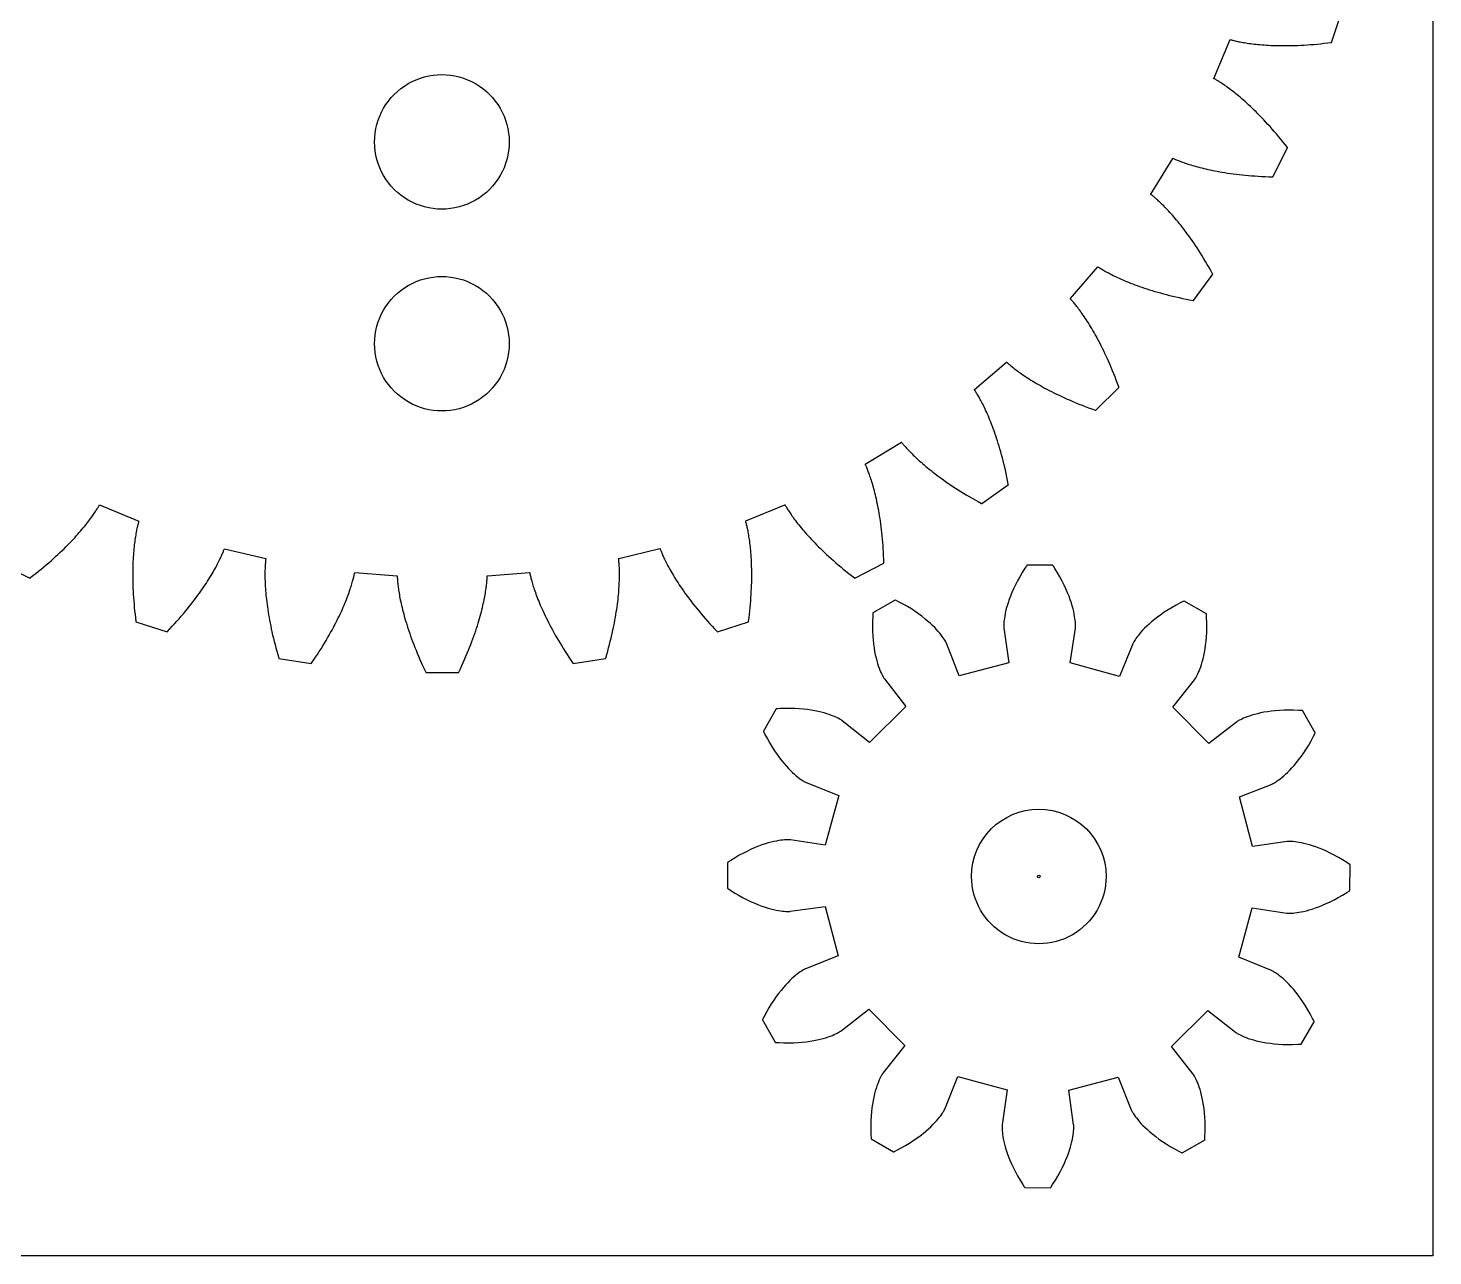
# Model space of a CAD drawing. Extents: x 0 to 209, y 27 to 297.
# Drawn here: x 104.8 to 209.2, y 26.8 to 118.1 of the extents above; entities that cross this region are included whole.
import ezdxf

# ---------------------------------------------------------------- set-up
doc = ezdxf.new("R2010")
doc.units = 0
for name, color, linetype in [('BoundingBox', 7, 'CONTINUOUS'), ('Centres', 7, 'CONTINUOUS'), ('Circles', 7, 'CONTINUOUS'), ('Gears', 7, 'CONTINUOUS')]:
    doc.layers.add(name, color=color, linetype=linetype)

msp = doc.modelspace()

# ---------------------------------------------------------------- linework, layer by layer
at = {"layer": 'BoundingBox', "color": 7}
msp.add_lwpolyline([(0.350749, 296.646874), (209.200745, 296.646874), (209.200745, 26.79689), (0.350749, 26.79689)], close=True, dxfattribs=at)
at = {"layer": 'Centres', "color": 7}
for points in [[(174.904273, 54.999902), (174.904273, 57.761326), (177.142849, 59.999903), (179.904274, 59.999903)], [(179.904274, 59.999903), (182.665698, 59.999903), (184.904274, 57.761326), (184.904274, 54.999902)], [(177.404273, 50.669789), (175.857268, 51.562943), (174.904273, 53.213573), (174.904273, 54.999902)], [(179.80769, 55.000008), (179.80769, 55.053115), (179.850738, 55.096165), (179.903845, 55.096165)], [(179.855765, 54.916735), (179.826015, 54.933907), (179.80769, 54.965657), (179.80769, 55.00001)], [(179.951922, 54.916735), (179.92217, 54.899564), (179.885517, 54.899564), (179.855765, 54.916735)], [(179.903845, 55.096165), (179.956949, 55.096165), (180, 55.053115), (180, 55.000008)], [(180, 55.000008), (180, 54.965657), (179.981664, 54.933912), (179.951922, 54.916735)], [(184.904274, 54.999902), (184.904274, 53.213573), (183.951279, 51.562943), (182.404274, 50.669789)], [(182.404274, 50.669789), (180.857268, 49.776609), (178.951279, 49.776609), (177.404273, 50.669789)]]:
    msp.add_open_spline(points, degree=3, dxfattribs=at)
at = {"layer": 'Circles', "color": 7}
for points in [[(130.536484, 109.602457), (130.536484, 111.388786), (131.489479, 113.039421), (133.036485, 113.932585)], [(133.036485, 113.932585), (134.58349, 114.825747), (136.48948, 114.825747), (138.036485, 113.932585)], [(138.036485, 113.932585), (139.583491, 113.039421), (140.536485, 111.388786), (140.536485, 109.602457)], [(133.036485, 105.272331), (131.489479, 106.165493), (130.536484, 107.81613), (130.536484, 109.602457)], [(140.536485, 109.602457), (140.536485, 107.81613), (139.583491, 106.165493), (138.036485, 105.272331)], [(138.036485, 105.272331), (136.48948, 104.379166), (134.58349, 104.379166), (133.036485, 105.272331)], [(133.036485, 98.932573), (134.58349, 99.825737), (136.48948, 99.825737), (138.036485, 98.932573)], [(130.536484, 94.602447), (130.536484, 96.388776), (131.489479, 98.039411), (133.036485, 98.932573)], [(138.036485, 98.932573), (139.583491, 98.039411), (140.536485, 96.388776), (140.536485, 94.602447)], [(133.036485, 90.272321), (131.489479, 91.165483), (130.536484, 92.816118), (130.536484, 94.602447)], [(140.536485, 94.602447), (140.536485, 92.816118), (139.583491, 91.165483), (138.036485, 90.272321)], [(138.036485, 90.272321), (136.48948, 89.379156), (134.58349, 89.379156), (133.036485, 90.272321)]]:
    msp.add_open_spline(points, degree=3, dxfattribs=at)
at = {"layer": 'Gears', "color": 7}
msp.add_lwpolyline([(102.729842, 78.272485), (104.898293, 77.175655), (104.898558, 77.175644), (104.899352, 77.176438), (104.926252, 77.196943), (105.138961, 77.360972), (105.346381, 77.523823), (105.548732, 77.685602), (105.746021, 77.846011), (105.938172, 78.005171), (106.125251, 78.162964), (106.307382, 78.319142), (106.484481, 78.473844), (106.65674, 78.626971), (106.824092, 78.778382), (106.986591, 78.927932), (107.144352, 79.075691), (107.297313, 79.221472), (107.44559, 79.365333), (107.589251, 79.507163), (107.728322, 79.646824), (107.86283, 79.784322), (107.992831, 79.919532), (108.118312, 80.052472), (108.239372, 80.182893), (108.356223, 80.311002), (108.468721, 80.436473), (108.576973, 80.559364), (108.681001, 80.679654), (108.780903, 80.797113), (108.8767, 80.911913), (108.968402, 81.023752), (109.056202, 81.132822), (109.140202, 81.238803), (109.220302, 81.341882), (109.296602, 81.441783), (109.369101, 81.538682), (109.438101, 81.632183), (109.503501, 81.722583), (109.565302, 81.809681), (109.623402, 81.893382), (109.678301, 81.973583), (109.729902, 82.050481), (109.778202, 82.123781), (109.823102, 82.193483), (109.865001, 82.259581), (109.903702, 82.321983), (109.939601, 82.380583), (109.972401, 82.435582), (110.002301, 82.486681), (110.029501, 82.533983), (110.053789, 82.577383), (110.075591, 82.616782), (110.0871, 82.617576), (112.99608, 81.421456), (113.004071, 81.41246), (112.991371, 81.369261), (112.977877, 81.321459), (112.963484, 81.269061), (112.948297, 81.211861), (112.932395, 81.149961), (112.915991, 81.083159), (112.899005, 81.011859), (112.88141, 80.935659), (112.863604, 80.85476), (112.845506, 80.769059), (112.827409, 80.678561), (112.809099, 80.583261), (112.79079, 80.483111), (112.772587, 80.378219), (112.754489, 80.268481), (112.736577, 80.153739), (112.718982, 80.034369), (112.70197, 79.910071), (112.685274, 79.780949), (112.669267, 79.647059), (112.653868, 79.50824), (112.639157, 79.364511), (112.625452, 79.21614), (112.612144, 79.062751), (112.599735, 78.90476), (112.589231, 78.741729), (112.579229, 78.574031), (112.570234, 78.401491), (112.563222, 78.22408), (112.557216, 78.04188), (112.553221, 77.854981), (112.551104, 77.66333), (112.550046, 77.466879), (112.550575, 77.265661), (112.553565, 77.059799), (112.55756, 76.849241), (112.564571, 76.63395), (112.572562, 76.414031), (112.583251, 76.189431), (112.596242, 75.960241), (112.611535, 75.726381), (112.62913, 75.48792), (112.649132, 75.24502), (112.671939, 74.997539), (112.697234, 74.745521), (112.725335, 74.48911), (112.756233, 74.228131), (112.789933, 73.96274), (112.793928, 73.929339), (112.794119, 73.928281), (112.79423, 73.928043), (115.108659, 73.181513), (115.108908, 73.181632), (115.109702, 73.182426), (115.133012, 73.206926), (115.31727, 73.401977), (115.496552, 73.595128), (115.67092, 73.786258), (115.840351, 73.975348), (116.005099, 74.162527), (116.16509, 74.347307), (116.320221, 74.529957), (116.47083, 74.710307), (116.61685, 74.888208), (116.758241, 75.063777), (116.895221, 75.236817), (117.027711, 75.407167), (117.15592, 75.575037), (117.27965, 75.740208), (117.39926, 75.902546), (117.514571, 76.062127), (117.62563, 76.218819), (117.732741, 76.372608), (117.835841, 76.523317), (117.934841, 76.670957), (118.03004, 76.815578), (118.121441, 76.957056), (118.208941, 77.095277), (118.292642, 77.230228), (118.37284, 77.361848), (118.449439, 77.490028), (118.52244, 77.614858), (118.59214, 77.736177), (118.658341, 77.853988), (118.72124, 77.968148), (118.78074, 78.078689), (118.837242, 78.185678), (118.890539, 78.288786), (118.940839, 78.388087), (118.988142, 78.483686), (119.032441, 78.575486), (119.074041, 78.663288), (119.112742, 78.747087), (119.148841, 78.826988), (119.182441, 78.902887), (119.213342, 78.974488), (119.24184, 79.042187), (119.268034, 79.105788), (119.29174, 79.165187), (119.313251, 79.220286), (119.332539, 79.271187), (119.349737, 79.317788), (119.36503, 79.360187), (119.376328, 79.363177), (122.437686, 78.633668), (122.446682, 78.625678), (122.440676, 78.581177), (122.43467, 78.531777), (122.428664, 78.477577), (122.422658, 78.418776), (122.416652, 78.355078), (122.411651, 78.286778), (122.405645, 78.213578), (122.399639, 78.135677), (122.394639, 78.052976), (122.390643, 77.965577), (122.386648, 77.873377), (122.383658, 77.776378), (122.381542, 77.674606), (122.380483, 77.568138), (122.379954, 77.456936), (122.380483, 77.340908), (122.381542, 77.220258), (122.383658, 77.094936), (122.387654, 76.964766), (122.392654, 76.829966), (122.399666, 76.690489), (122.407656, 76.546256), (122.417657, 76.397526), (122.429061, 76.244028), (122.442158, 76.086077), (122.457054, 75.923427), (122.473855, 75.756247), (122.492746, 75.584467), (122.513648, 75.408098), (122.536641, 75.227308), (122.561935, 75.042018), (122.589533, 74.852378), (122.619434, 74.658126), (122.651933, 74.459488), (122.686934, 74.256597), (122.724434, 74.049206), (122.764733, 73.837547), (122.807733, 73.621737), (122.853633, 73.401527), (122.902533, 73.177147), (122.954534, 72.948608), (123.009634, 72.715788), (123.067834, 72.478967), (123.129233, 72.238096), (123.194032, 71.993047), (123.262133, 71.744108), (123.333732, 71.491228), (123.408935, 71.234447), (123.418936, 71.202046), (123.419201, 71.200988), (123.41937, 71.200723), (125.822681, 70.823033), (125.822945, 70.823192), (125.823475, 70.823986), (125.842683, 70.851886), (125.993914, 71.073197), (126.140554, 71.291756), (126.282704, 71.507616), (126.420213, 71.720846), (126.553463, 71.931195), (126.682352, 72.138597), (126.806873, 72.343067), (126.927142, 72.544637), (127.043283, 72.743085), (127.155392, 72.938467), (127.263422, 73.130575), (127.367353, 73.319456), (127.467513, 73.505196), (127.563912, 73.687547), (127.656312, 73.866405), (127.745014, 74.042046), (127.830112, 74.214086), (127.911712, 74.382526), (127.989714, 74.547536), (128.064313, 74.708836), (128.135512, 74.866337), (128.203412, 75.020187), (128.268214, 75.170336), (128.329714, 75.316605), (128.388213, 75.459107), (128.443514, 75.597717), (128.495912, 75.732326), (128.545712, 75.862967), (128.592612, 75.989586), (128.636813, 76.112125), (128.678313, 76.230577), (128.717212, 76.345006), (128.753613, 76.455166), (128.787512, 76.561057), (128.819211, 76.662895), (128.848612, 76.760397), (128.875814, 76.853496), (128.900817, 76.942496), (128.923809, 77.026896), (128.944897, 77.107197), (128.96429, 77.182897), (128.9817, 77.254096), (128.99739, 77.320996), (129.011598, 77.383395), (129.024086, 77.441096), (129.035278, 77.494396), (129.045385, 77.543196), (129.053376, 77.587296), (129.064065, 77.592297), (132.202486, 77.347296), (132.212487, 77.341289), (132.213546, 77.29649), (132.215662, 77.246891), (132.218652, 77.19239), (132.222647, 77.13339), (132.226643, 77.069592), (132.232649, 77.001091), (132.238655, 76.927992), (132.245666, 76.850191), (132.253657, 76.767691), (132.263658, 76.680792), (132.274559, 76.588992), (132.286756, 76.492691), (132.300567, 76.3918), (132.315966, 76.28639), (132.332767, 76.176411), (132.351473, 76.06191), (132.371978, 75.943012), (132.394283, 75.819512), (132.418677, 75.691602), (132.444977, 75.55935), (132.473475, 75.42255), (132.504275, 75.28149), (132.537277, 75.135961), (132.572675, 74.986231), (132.610577, 74.832132), (132.650976, 74.673882), (132.693976, 74.511311), (132.739575, 74.344531), (132.787975, 74.173611), (132.839275, 73.998631), (132.893276, 73.819521), (132.950376, 73.636401), (133.010577, 73.44924), (133.073976, 73.25815), (133.140574, 73.06312), (133.210377, 72.864151), (133.283375, 72.661422), (133.359877, 72.454872), (133.439977, 72.244531), (133.523675, 72.030422), (133.610877, 71.81277), (133.701875, 71.59146), (133.796675, 71.366482), (133.895177, 71.13807), (133.997745, 70.906231), (134.104324, 70.67094), (134.214926, 70.43222), (134.329615, 70.190221), (134.34422, 70.15982), (134.344749, 70.158762), (134.344968, 70.158572), (136.778108, 70.158836), (136.778368, 70.158937), (136.778897, 70.159995), (136.793608, 70.190496), (136.908167, 70.432548), (137.018509, 70.671297), (137.124829, 70.906665), (137.227199, 71.138557), (137.325698, 71.367006), (137.420197, 71.591965), (137.511097, 71.813286), (137.598097, 72.031007), (137.681597, 72.245036), (137.761498, 72.455435), (137.837997, 72.662027), (137.910898, 72.864868), (137.980399, 73.063776), (138.046698, 73.258806), (138.109897, 73.449957), (138.169997, 73.637157), (138.226998, 73.820228), (138.280897, 73.999356), (138.331998, 74.174346), (138.380097, 74.345267), (138.425597, 74.511986), (138.468396, 74.674496), (138.508597, 74.832936), (138.546298, 74.986966), (138.581598, 75.136747), (138.614497, 75.282246), (138.645297, 75.423346), (138.673798, 75.560096), (138.699991, 75.692388), (138.724201, 75.820345), (138.746505, 75.943816), (138.76701, 76.062757), (138.785611, 76.177337), (138.802517, 76.287256), (138.817705, 76.392697), (138.83141, 76.493586), (138.843607, 76.589886), (138.854614, 76.681487), (138.864615, 76.768586), (138.873611, 76.850987), (138.880622, 76.928786), (138.887634, 77.001887), (138.892635, 77.070385), (138.89663, 77.134187), (138.89962, 77.193186), (138.901736, 77.247587), (138.903853, 77.297186), (138.904911, 77.342186), (138.915018, 77.348192), (142.053247, 77.593871), (142.063936, 77.589876), (142.071926, 77.545677), (142.081927, 77.496978), (142.092934, 77.443577), (142.105528, 77.385676), (142.119736, 77.323377), (142.135426, 77.256477), (142.153021, 77.185278), (142.172415, 77.109578), (142.193608, 77.029377), (142.216918, 76.944878), (142.242027, 76.855978), (142.269427, 76.762876), (142.298827, 76.665276), (142.330628, 76.563507), (142.364627, 76.457608), (142.401227, 76.347387), (142.440126, 76.233087), (142.481726, 76.114647), (142.525827, 75.992118), (142.572727, 75.865436), (142.622426, 75.734777), (142.675126, 75.600196), (142.730627, 75.461697), (142.789127, 75.319256), (142.850828, 75.172907), (142.915727, 75.022836), (142.983728, 74.868967), (143.055126, 74.711376), (143.129926, 74.550097), (143.208026, 74.385206), (143.289626, 74.216677), (143.374928, 74.044658), (143.463828, 73.869168), (143.556426, 73.690238), (143.652827, 73.507956), (143.753097, 73.322287), (143.857326, 73.133298), (143.965467, 72.941118), (144.077756, 72.745837), (144.194086, 72.547426), (144.314505, 72.346038), (144.439246, 72.141497), (144.568206, 71.934026), (144.701646, 71.723746), (144.839417, 71.510616), (144.981777, 71.294737), (145.128546, 71.076157), (145.279967, 70.854997), (145.299176, 70.827097), (145.29997, 70.826303), (145.3002, 70.826113), (147.703252, 71.204422), (147.703432, 71.204652), (147.703696, 71.20571), (147.713697, 71.238209), (147.788696, 71.494958), (147.859996, 71.747918), (147.927997, 71.996939), (147.992497, 72.241858), (148.053698, 72.48278), (148.111697, 72.719709), (148.166598, 72.952389), (148.218197, 73.181018), (148.266997, 73.405329), (148.312696, 73.625579), (148.355696, 73.841558), (148.395896, 74.053119), (148.433197, 74.26055), (148.467995, 74.46352), (148.500296, 74.66205), (148.529998, 74.856249), (148.557395, 75.046), (148.582504, 75.23124), (148.605311, 75.412138), (148.626108, 75.588391), (148.644708, 75.760169), (148.661403, 75.92738), (148.676193, 76.08998), (148.688602, 76.248118), (148.6999, 76.401468), (148.708896, 76.550339), (148.716886, 76.694428), (148.722892, 76.833959), (148.727893, 76.968769), (148.731888, 77.098828), (148.734878, 77.22432), (148.736995, 77.344949), (148.737524, 77.4609), (148.736995, 77.57221), (148.734878, 77.678649), (148.731888, 77.7804), (148.728898, 77.877499), (148.724903, 77.969598), (148.720908, 78.057099), (148.715907, 78.139799), (148.710907, 78.217698), (148.705906, 78.2908), (148.6999, 78.3593), (148.693894, 78.4228), (148.687888, 78.481599), (148.681882, 78.535698), (148.675876, 78.585), (148.66987, 78.629498), (148.67786, 78.637489), (151.738632, 79.367709), (151.749824, 79.36472), (151.765116, 79.322418), (151.782526, 79.27582), (151.801814, 79.22502), (151.823404, 79.16982), (151.84719, 79.110418), (151.873199, 79.046918), (151.9017, 78.979219), (151.932598, 78.907419), (151.966298, 78.831619), (152.002498, 78.75172), (152.0414, 78.66772), (152.082997, 78.580018), (152.1274, 78.488219), (152.1748, 78.392519), (152.224999, 78.293218), (152.278498, 78.18998), (152.335, 78.083179), (152.394698, 77.972548), (152.457698, 77.858471), (152.524, 77.74062), (152.593699, 77.619359), (152.666898, 77.494571), (152.743498, 77.366348), (152.8239, 77.23471), (152.907698, 77.099839), (152.9954, 76.961649), (153.086797, 76.820269), (153.182098, 76.675698), (153.281298, 76.527929), (153.384419, 76.377248), (153.4917, 76.22348), (153.603018, 76.066868), (153.718429, 75.90728), (153.838137, 75.74495), (153.962007, 75.579829), (154.090277, 75.412019), (154.222918, 75.241638), (154.360089, 75.06863), (154.501728, 74.8931), (154.647789, 74.715189), (154.798519, 74.534989), (154.953848, 74.352318), (155.114088, 74.16748), (155.278939, 73.980481), (155.448519, 73.79137), (155.623088, 73.60025), (155.802438, 73.4072), (155.986909, 73.212189), (156.010298, 73.187794), (156.011092, 73.187), (156.011314, 73.18681), (158.325172, 73.933872), (158.325182, 73.934136), (158.325447, 73.935194), (158.330448, 73.968693), (158.364047, 74.234105), (158.394646, 74.495005), (158.422647, 74.751423), (158.447835, 75.003394), (158.470325, 75.250885), (158.490327, 75.493913), (158.507816, 75.732263), (158.522924, 75.966165), (158.535915, 76.195316), (158.546816, 76.419865), (158.555812, 76.639845), (158.562823, 76.855133), (158.566818, 77.065774), (158.568935, 77.271643), (158.5692, 77.472864), (158.568406, 77.669235), (158.565416, 77.860955), (158.561421, 78.047814), (158.555415, 78.229953), (158.548403, 78.407375), (158.539408, 78.579923), (158.529406, 78.747685), (158.5184, 78.910644), (158.506202, 79.068725), (158.493105, 79.222064), (158.479109, 79.370514), (158.464398, 79.514154), (158.448894, 79.652965), (158.432701, 79.786833), (158.4159, 79.915934), (158.398808, 80.040254), (158.381107, 80.159684), (158.363195, 80.274275), (158.344992, 80.384075), (158.326788, 80.488955), (158.3084, 80.589074), (158.290091, 80.684374), (158.271782, 80.774875), (158.25379, 80.860573), (158.235983, 80.941575), (158.218574, 81.017675), (158.201561, 81.089075), (158.185051, 81.155774), (158.16915, 81.217673), (158.153857, 81.274974), (158.139252, 81.327274), (158.125546, 81.375074), (158.112846, 81.418275), (158.119858, 81.427271), (161.029084, 82.624767), (161.040699, 82.623709), (161.062501, 82.584209), (161.086895, 82.540908), (161.114195, 82.493709), (161.144096, 82.442409), (161.176996, 82.387507), (161.212795, 82.328908), (161.251495, 82.26631), (161.293495, 82.200309), (161.338697, 82.130608), (161.386896, 82.057307), (161.438397, 81.98051), (161.493396, 81.900309), (161.551697, 81.816608), (161.613495, 81.729608), (161.678895, 81.639409), (161.747896, 81.54581), (161.820495, 81.449009), (161.896795, 81.34901), (161.976996, 81.245989), (162.060996, 81.140008), (162.148896, 81.030999), (162.240796, 80.919099), (162.336697, 80.804458), (162.436696, 80.686848), (162.540916, 80.566629), (162.649247, 80.443728), (162.761755, 80.318328), (162.878685, 80.190238), (162.999965, 80.059889), (163.125605, 79.926949), (163.255627, 79.79176), (163.390247, 79.654399), (163.529415, 79.514688), (163.673136, 79.372948), (163.821597, 79.2291), (163.974735, 79.083248), (164.132625, 78.935589), (164.295196, 78.785938), (164.462695, 78.634708), (164.635117, 78.481588), (164.812295, 78.326958), (164.994545, 78.17079), (165.181857, 78.01308), (165.374156, 77.85397), (165.571416, 77.693558), (165.773915, 77.531848), (165.981565, 77.369079), (166.194396, 77.20513), (166.221296, 77.184519), (166.22209, 77.183989), (166.222355, 77.18386), (168.389853, 78.28114), (168.389993, 78.281404), (168.389983, 78.282463), (168.388924, 78.316163), (168.379928, 78.583532), (168.369028, 78.845972), (168.356222, 79.103642), (168.341326, 79.356502), (168.324631, 79.604512), (168.306136, 79.847523), (168.285843, 80.085823), (168.263829, 80.319032), (168.24044, 80.547394), (168.215543, 80.770922), (168.189137, 80.989462), (168.161338, 81.203053), (168.13244, 81.411822), (168.102338, 81.615562), (168.071239, 81.814372), (168.039238, 82.008124), (168.006138, 82.197074), (167.972438, 82.380954), (167.937939, 82.560013), (167.90284, 82.734022), (167.86714, 82.903122), (167.83104, 83.067283), (167.794538, 83.226533), (167.757639, 83.380822), (167.720539, 83.530214), (167.683339, 83.674642), (167.646138, 83.814323), (167.60884, 83.949033), (167.571738, 84.078764), (167.534939, 84.203674), (167.498239, 84.323734), (167.461938, 84.439034), (167.426238, 84.549394), (167.39094, 84.654992), (167.356338, 84.755833), (167.322439, 84.851932), (167.28934, 84.943134), (167.257039, 85.029732), (167.225739, 85.111433), (167.195439, 85.188733), (167.16624, 85.261232), (167.138239, 85.329034), (167.111439, 85.392333), (167.085933, 85.451033), (167.061936, 85.505133), (167.03934, 85.554734), (167.018438, 85.599832), (166.99915, 85.640533), (167.005156, 85.650534), (169.688698, 87.284485), (169.700207, 87.285014), (169.727909, 87.249515), (169.758908, 87.210512), (169.793208, 87.168113), (169.830808, 87.122213), (169.871909, 87.073014), (169.916607, 87.020613), (169.964709, 86.964913), (170.016509, 86.906115), (170.072008, 86.844313), (170.131309, 86.779414), (170.194208, 86.711614), (170.261209, 86.640814), (170.332008, 86.567313), (170.406809, 86.490915), (170.485509, 86.411815), (170.568509, 86.330114), (170.655507, 86.245715), (170.746608, 86.158913), (170.842107, 86.069613), (170.941709, 85.977914), (171.045828, 85.884013), (171.154188, 85.787713), (171.266977, 85.689314), (171.384267, 85.588744), (171.506108, 85.486173), (171.632457, 85.381633), (171.763317, 85.275183), (171.898908, 85.166913), (172.039259, 85.056833), (172.184248, 84.945184), (172.334039, 84.831884), (172.488598, 84.717063), (172.648097, 84.600662), (172.812369, 84.483034), (172.981649, 84.363993), (173.155819, 84.243784), (173.334998, 84.122462), (173.519148, 83.999844), (173.708428, 83.876453), (173.902698, 83.752072), (174.102157, 83.626813), (174.306709, 83.500903), (174.516608, 83.374144), (174.731548, 83.246874), (174.951647, 83.119133), (175.177098, 82.990842), (175.407897, 82.862323), (175.643797, 82.733434), (175.673798, 82.717348), (175.674856, 82.716818), (175.675121, 82.716818), (177.642988, 84.137467), (177.64307, 84.137636), (177.64288, 84.138695), (177.636874, 84.171797), (177.586275, 84.434507), (177.534274, 84.692126), (177.481074, 84.944716), (177.426575, 85.192075), (177.370975, 85.434396), (177.314373, 85.671627), (177.256675, 85.903735), (177.198274, 86.130735), (177.139073, 86.352617), (177.079174, 86.569546), (177.018675, 86.781305), (176.957773, 86.987916), (176.896474, 87.189587), (176.834774, 87.386175), (176.772673, 87.577675), (176.710374, 87.764166), (176.648073, 87.945726), (176.585774, 88.122095), (176.523475, 88.293537), (176.461375, 88.459997), (176.399473, 88.621474), (176.337875, 88.778015), (176.276775, 88.929677), (176.216175, 89.076357), (176.156075, 89.218216), (176.096575, 89.355116), (176.037875, 89.487136), (175.979873, 89.614435), (175.922874, 89.736836), (175.866674, 89.854515), (175.811675, 89.967476), (175.757673, 90.075585), (175.704873, 90.179135), (175.653475, 90.277935), (175.603273, 90.372035), (175.554674, 90.461636), (175.507375, 90.546736), (175.461874, 90.627236), (175.417975, 90.703137), (175.375874, 90.774736), (175.335576, 90.841736), (175.297174, 90.904337), (175.260775, 90.962635), (175.226374, 91.016737), (175.194074, 91.066436), (175.163975, 91.111937), (175.136074, 91.153135), (175.110569, 91.190235), (175.114564, 91.20103), (177.507493, 93.231731), (177.519002, 93.23472), (177.551802, 93.20392), (177.588701, 93.17012), (177.6291, 93.13352), (177.673601, 93.09402), (177.721903, 93.051719), (177.774301, 93.006919), (177.830602, 92.959519), (177.891001, 92.909521), (177.955601, 92.85712), (178.024301, 92.802219), (178.097302, 92.745119), (178.174502, 92.68562), (178.256102, 92.623819), (178.341901, 92.56002), (178.432201, 92.49412), (178.527001, 92.42632), (178.626302, 92.356619), (178.730061, 92.284919), (178.838273, 92.211421), (178.951252, 92.136419), (179.068791, 92.059719), (179.190923, 91.981519), (179.317862, 91.90172), (179.449582, 91.820721), (179.586012, 91.738319), (179.727201, 91.654621), (179.873413, 91.569819), (180.024352, 91.48392), (180.180253, 91.39702), (180.340942, 91.30922), (180.506841, 91.220619), (180.677592, 91.131219), (180.853313, 91.041121), (181.034272, 90.950321), (181.220081, 90.859119), (181.411062, 90.76742), (181.607103, 90.675221), (181.808303, 90.58282), (182.014691, 90.490319), (182.226212, 90.39772), (182.442911, 90.305021), (182.664801, 90.212419), (182.892002, 90.119921), (183.124221, 90.027621), (183.36188, 89.93552), (183.604741, 89.843921), (183.852762, 89.75282), (184.106233, 89.662221), (184.138332, 89.650923), (184.13939, 89.650659), (184.139655, 89.650648), (185.859476, 91.359579), (185.859486, 91.359843), (185.858957, 91.360902), (185.847659, 91.392601), (185.756259, 91.64413), (185.664359, 91.890531), (185.571961, 92.13163), (185.479161, 92.367652), (185.38616, 92.598352), (185.29286, 92.823862), (185.199459, 93.044091), (185.106059, 93.259292), (185.01246, 93.46935), (184.91916, 93.67418), (184.826061, 93.87403), (184.733261, 94.068772), (184.64086, 94.25834), (184.548859, 94.442871), (184.457459, 94.622452), (184.366559, 94.79691), (184.27646, 94.966482), (184.187259, 95.131092), (184.098761, 95.290821), (184.011059, 95.445592), (183.924459, 95.595452), (183.838958, 95.74047), (183.754559, 95.88076), (183.671559, 96.016121), (183.589859, 96.146881), (183.50956, 96.272881), (183.430759, 96.394322), (183.353459, 96.51095), (183.277759, 96.623072), (183.203861, 96.730602), (183.131658, 96.833562), (183.061359, 96.932061), (182.992861, 97.026062), (182.926559, 97.11566), (182.86226, 97.200962), (182.800159, 97.281962), (182.74016, 97.358561), (182.68256, 97.431062), (182.62736, 97.499161), (182.574459, 97.563362), (182.524059, 97.623361), (182.476259, 97.679361), (182.43096, 97.731362), (182.38846, 97.779362), (182.348759, 97.823461), (182.31186, 97.863762), (182.277959, 97.900261), (182.24686, 97.933062), (182.248977, 97.944148), (184.292536, 100.321807), (184.303331, 100.325802), (184.34073, 100.300508), (184.382431, 100.272907), (184.428231, 100.243009), (184.478232, 100.210907), (184.53273, 100.176908), (184.591431, 100.140708), (184.654531, 100.102507), (184.722032, 100.062508), (184.79403, 100.020709), (184.870532, 99.977108), (184.951632, 99.931909), (185.03723, 99.885107), (185.12753, 99.836807), (185.22233, 99.787108), (185.321832, 99.736009), (185.42612, 99.683709), (185.53502, 99.630208), (185.648801, 99.575608), (185.76725, 99.520009), (185.89067, 99.463409), (186.018871, 99.405907), (186.15174, 99.347709), (186.289781, 99.288707), (186.4325, 99.229107), (186.580261, 99.168909), (186.733011, 99.108309), (186.890631, 99.047309), (187.053231, 98.985807), (187.220971, 98.924209), (187.393591, 98.862508), (187.571272, 98.800609), (187.753961, 98.738908), (187.941791, 98.677107), (188.134691, 98.615708), (188.332671, 98.554409), (188.53568, 98.493608), (188.743892, 98.433209), (188.957141, 98.373307), (189.17548, 98.313908), (189.39905, 98.255308), (189.627722, 98.197309), (189.861381, 98.140209), (190.10027, 98.084207), (190.344272, 98.029108), (190.593461, 97.975109), (190.847771, 97.922407), (191.1072, 97.871009), (191.37176, 97.820709), (191.405161, 97.814703), (191.406219, 97.814473), (191.40647, 97.814584), (192.835879, 99.769643), (192.835829, 99.770172), (192.8353, 99.770966), (192.819001, 99.800565), (192.689231, 100.034885), (192.559652, 100.263935), (192.430352, 100.487764), (192.301482, 100.706416), (192.173331, 100.919874), (192.045651, 101.128056), (191.918632, 101.331156), (191.792442, 101.529135), (191.667172, 101.722165), (191.542731, 101.910056), (191.419252, 102.092854), (191.296981, 102.270704), (191.175862, 102.443705), (191.055932, 102.611726), (190.93734, 102.774836), (190.820191, 102.933075), (190.704441, 103.086576), (190.590252, 103.235264), (190.477632, 103.379144), (190.366772, 103.518445), (190.257721, 103.653044), (190.150433, 103.783065), (190.045202, 103.908494), (189.94184, 104.029395), (189.840492, 104.145814), (189.741392, 104.257876), (189.64439, 104.365514), (189.549691, 104.468664), (189.45729, 104.567565), (189.367292, 104.662265), (189.279792, 104.752766), (189.194892, 104.839065), (189.112591, 104.921464), (189.032991, 104.999664), (188.95609, 105.073864), (188.881991, 105.144066), (188.810691, 105.210564), (188.742291, 105.273064), (188.676891, 105.331865), (188.61469, 105.386964), (188.555392, 105.438365), (188.49939, 105.486164), (188.446593, 105.530366), (188.397092, 105.571265), (188.350792, 105.608566), (188.307991, 105.642665), (188.268692, 105.673465), (188.232791, 105.700964), (188.233584, 105.712473), (189.877324, 108.378483), (189.887431, 108.38449), (189.928233, 108.365281), (189.973731, 108.344379), (190.023631, 108.321968), (190.078132, 108.298077), (190.137232, 108.272888), (190.200833, 108.246189), (190.269233, 108.218289), (190.342232, 108.189288), (190.419932, 108.159287), (190.502432, 108.128188), (190.589633, 108.096189), (190.681531, 108.063389), (190.778231, 108.029789), (190.879772, 107.995388), (190.986053, 107.960487), (191.097371, 107.925088), (191.213441, 107.889187), (191.334271, 107.853087), (191.460101, 107.816588), (191.590803, 107.779887), (191.726391, 107.742989), (191.866922, 107.706087), (192.012541, 107.669289), (192.162922, 107.632488), (192.318272, 107.595989), (192.478631, 107.559688), (192.644033, 107.523887), (192.814332, 107.488589), (192.989502, 107.453789), (193.169823, 107.419588), (193.355111, 107.386288), (193.545232, 107.353689), (193.740453, 107.321989), (193.940652, 107.291088), (194.145871, 107.261389), (194.356022, 107.232687), (194.571062, 107.205189), (194.791102, 107.17918), (195.016162, 107.154389), (195.246181, 107.131185), (195.481041, 107.109595), (195.721002, 107.089698), (195.965731, 107.071389), (196.215381, 107.054879), (196.469942, 107.04038), (196.729493, 107.02768), (196.993783, 107.016991), (197.262872, 107.007995), (197.296871, 107.007201), (197.297929, 107.0071), (197.29817, 107.007201), (198.40194, 109.16043), (198.401951, 109.160695), (198.401157, 109.161489), (198.380466, 109.188288), (198.215237, 109.399587), (198.051206, 109.605626), (197.888246, 109.806638), (197.726668, 110.002618), (197.566346, 110.193507), (197.407406, 110.379347), (197.250098, 110.560259), (197.094277, 110.736199), (196.940038, 110.907318), (196.787527, 111.073566), (196.636886, 111.234997), (196.488066, 111.391717), (196.341227, 111.543667), (196.196336, 111.690977), (196.053488, 111.833688), (195.912806, 111.971859), (195.774326, 112.105486), (195.638126, 112.234627), (195.504237, 112.359288), (195.372887, 112.479557), (195.243847, 112.595638), (195.117477, 112.707398), (194.993707, 112.814948), (194.872547, 112.918286), (194.754246, 113.017587), (194.638636, 113.112787), (194.525987, 113.203989), (194.416138, 113.291187), (194.309407, 113.374687), (194.205587, 113.454287), (194.104937, 113.530088), (194.007338, 113.602089), (193.913236, 113.670587), (193.822238, 113.735587), (193.734537, 113.796888), (193.650238, 113.854589), (193.569437, 113.909188), (193.492038, 113.960488), (193.418238, 114.008388), (193.348036, 114.052986), (193.281438, 114.094687), (193.218636, 114.133187), (193.159637, 114.168787), (193.104236, 114.201388), (193.052737, 114.231088), (193.005136, 114.258089), (192.961337, 114.282298), (192.921737, 114.303888), (192.920943, 114.315397), (194.124472, 117.204028), (194.133467, 117.21104), (194.176968, 117.198446), (194.225167, 117.184846), (194.277967, 117.170453), (194.335667, 117.155239), (194.397966, 117.139338), (194.465265, 117.122934), (194.537166, 117.106027), (194.613866, 117.088617), (194.695366, 117.071022), (194.781667, 117.053031), (194.872766, 117.035039), (194.968768, 117.016836), (195.069606, 116.998632), (195.175227, 116.980535), (195.285728, 116.962543), (195.401266, 116.944737), (195.521456, 116.927248), (195.646627, 116.910341), (195.776646, 116.893751), (195.911467, 116.87785), (196.051265, 116.862557), (196.195987, 116.847846), (196.345387, 116.834141), (196.499837, 116.820753), (196.658947, 116.809244), (196.823108, 116.798634), (196.991967, 116.788632), (197.165706, 116.779637), (197.344348, 116.772625), (197.527807, 116.766619), (197.715987, 116.762624), (197.908976, 116.760507), (198.106787, 116.759449), (198.309397, 116.759978), (198.516677, 116.762095), (198.728698, 116.76609), (198.945466, 116.772096), (199.166906, 116.780086), (199.393056, 116.790696), (199.623826, 116.803608), (199.859297, 116.818716), (200.099417, 116.836205), (200.343987, 116.856101), (200.593156, 116.878697), (200.846925, 116.903806), (201.105095, 116.931703), (201.367877, 116.962305), (201.635087, 116.995804), (201.668687, 116.999799), (201.669745, 116.999979), (201.669986, 117.00009), (202.420974, 119.298409)], dxfattribs=at)
msp.add_lwpolyline([(169.943955, 42.426008), (168.323654, 40.38054), (168.313044, 40.366782), (168.29365, 40.339953), (168.267052, 40.298705), (168.233251, 40.243645), (168.193252, 40.173716), (168.147651, 40.088996), (168.097652, 39.988825), (168.043852, 39.872805), (167.987252, 39.740937), (167.92875, 39.592691), (167.869351, 39.427961), (167.809553, 39.246668), (167.750852, 39.048469), (167.69375, 38.833416), (167.639251, 38.601482), (167.588451, 38.352615), (167.542152, 38.086867), (167.501252, 37.804134), (167.466952, 37.504731), (167.439951, 37.188766), (167.421351, 36.856343), (167.412355, 36.507861), (167.413149, 36.143397), (167.425161, 35.763297), (167.435453, 35.567505), (167.438443, 35.517922), (167.44056, 35.493051), (167.44056, 35.490141), (167.440824, 35.489903), (169.098132, 34.525391), (169.098397, 34.525258), (169.101386, 34.527904), (169.123876, 34.538487), (169.168575, 34.560183), (169.343856, 34.647813), (169.680194, 34.825269), (169.997456, 35.00463), (170.295964, 35.185023), (170.575645, 35.365496), (170.837146, 35.544989), (171.080414, 35.722736), (171.306064, 35.89789), (171.514286, 36.069314), (171.705545, 36.23661), (171.880265, 36.398455), (172.039074, 36.554321), (172.182245, 36.703335), (172.310494, 36.844781), (172.424624, 36.977628), (172.524624, 37.101797), (172.611026, 37.216468), (172.685324, 37.320502), (172.747726, 37.413503), (172.799026, 37.494889), (172.839925, 37.564157), (172.871225, 37.620883), (172.89353, 37.664275), (172.907738, 37.694358), (172.914749, 37.710233), (173.892779, 40.129451), (177.56514, 39.131866), (177.18473, 36.5503), (177.182613, 36.533102), (177.179624, 36.500029), (177.176634, 36.451213), (177.174517, 36.386576), (177.174758, 36.306063), (177.177748, 36.209755), (177.184759, 36.097889), (177.196163, 35.970677), (177.213175, 35.82812), (177.23667, 35.670454), (177.26737, 35.498105), (177.30647, 35.311203), (177.354471, 35.110146), (177.41247, 34.895384), (177.48137, 34.667287), (177.561769, 34.42641), (177.654569, 34.173018), (177.760651, 33.90788), (177.880571, 33.631469), (178.01522, 33.344232), (178.165321, 33.047111), (178.331389, 32.740538), (178.51429, 32.425366), (178.714601, 32.102156), (178.82144, 31.937691), (178.848941, 31.896311), (178.862752, 31.875673), (178.864869, 31.873027), (178.865398, 31.873001), (180.782928, 31.866386), (180.783193, 31.866413), (180.78531, 31.869059), (180.7992, 31.889696), (180.827, 31.930812), (180.935072, 32.094484), (181.13761, 32.416217), (181.322591, 32.730246), (181.490951, 33.035681), (181.642991, 33.331744), (181.779561, 33.618002), (181.901359, 33.893645), (182.00919, 34.15807), (182.103691, 34.410773), (182.185792, 34.651226), (182.256189, 34.878821), (182.31589, 35.093186), (182.365391, 35.29382), (182.405689, 35.480431), (182.43759, 35.652648), (182.462196, 35.810022), (182.480188, 35.952553), (182.492385, 36.079791), (182.500376, 36.191525), (182.504371, 36.287727), (182.505165, 36.368134), (182.504106, 36.432904), (182.50199, 36.481773), (182.499, 36.514819), (182.496883, 36.532017), (182.134261, 39.116229), (185.813494, 40.088467), (186.774762, 37.662608), (186.781773, 37.646733), (186.79577, 37.616703), (186.817863, 37.573047), (186.848763, 37.516188), (186.889162, 37.446682), (186.939862, 37.364872), (187.001663, 37.271369), (187.075162, 37.166885), (187.161162, 37.052003), (187.260262, 36.927225), (187.373183, 36.79324), (187.500421, 36.650921), (187.642513, 36.500902), (187.800192, 36.343925), (187.973944, 36.180836), (188.164063, 36.012428), (188.371152, 35.839444), (188.595423, 35.662781), (188.837533, 35.483315), (189.097761, 35.301996), (189.376283, 35.119671), (189.673442, 34.937267), (189.989463, 34.755631), (190.324552, 34.575926), (190.499291, 34.486947), (190.543693, 34.464986), (190.565998, 34.453874), (190.568987, 34.453874), (190.569252, 34.454112), (192.233182, 35.407141), (192.233447, 35.407379), (192.233648, 35.410819), (192.235765, 35.43569), (192.238754, 35.485246), (192.25037, 35.680958), (192.264975, 36.060953), (192.267964, 36.42539), (192.260953, 36.773952), (192.244549, 37.106533), (192.219757, 37.42271), (192.187557, 37.722325), (192.148759, 38.005217), (192.104259, 38.271361), (192.055157, 38.520572), (192.002357, 38.752903), (191.946657, 38.968327), (191.889158, 39.166764), (191.830759, 39.348507), (191.772357, 39.513607), (191.714959, 39.66225), (191.659259, 39.794594), (191.606358, 39.910958), (191.556957, 40.011552), (191.512158, 40.096695), (191.472458, 40.166757), (191.439059, 40.22224), (191.412654, 40.263198), (191.393762, 40.290608), (191.383576, 40.304631), (189.777407, 42.361211), (192.477528, 45.042869), (194.522976, 43.422561), (194.536973, 43.412242), (194.564071, 43.393192), (194.605172, 43.366363), (194.660171, 43.332576), (194.730071, 43.292571), (194.81487, 43.246983), (194.915023, 43.197003), (195.031061, 43.14324), (195.162972, 43.086672), (195.311212, 43.028146), (195.475931, 42.968721), (195.657261, 42.908952), (195.855442, 42.850188), (196.070461, 42.793117), (196.30241, 42.738666), (196.551272, 42.687839), (196.817022, 42.641537), (197.099751, 42.600686), (197.399151, 42.566396), (197.715121, 42.539382), (198.047531, 42.520861), (198.396032, 42.5116), (198.760482, 42.5116), (199.140572, 42.523507), (199.336393, 42.533825), (199.385891, 42.537), (199.410603, 42.539646), (199.413593, 42.539911), (199.413844, 42.540175), (200.378335, 44.197472), (200.378473, 44.197472), (200.377414, 44.200383), (200.366619, 44.222608), (200.344712, 44.26727), (200.257111, 44.44253), (200.07966, 44.778868), (199.900291, 45.09613), (199.719901, 45.394633), (199.539421, 45.674297), (199.35993, 45.935811), (199.18217, 46.179069), (199.007021, 46.404732), (198.835589, 46.612933), (198.668291, 46.8042), (198.50648, 46.978958), (198.350582, 47.137708), (198.201571, 47.2809), (198.06013, 47.409144), (197.92696, 47.522915), (197.80286, 47.622953), (197.688441, 47.709684), (197.58443, 47.783979), (197.491429, 47.846368), (197.41003, 47.897697), (197.340731, 47.938548), (197.28403, 47.969796), (197.240631, 47.992021), (197.21063, 48.006308), (197.194728, 48.013187), (194.775519, 48.99122), (195.773098, 52.663578), (198.354659, 52.283166), (198.371857, 52.281049), (198.404959, 52.278244), (198.453759, 52.275546), (198.518359, 52.273958), (198.598859, 52.274175), (198.695157, 52.277165), (198.807017, 52.283859), (198.934237, 52.295315), (199.076847, 52.312301), (199.234496, 52.33577), (199.406859, 52.366491), (199.593769, 52.405591), (199.794807, 52.453578), (200.009567, 52.511631), (200.237667, 52.580549), (200.478557, 52.66094), (200.731938, 52.753708), (200.997069, 52.859793), (201.273487, 52.979718), (201.560737, 53.114354), (201.857859, 53.264455), (202.164429, 53.430534), (202.479598, 53.613432), (202.802818, 53.813743), (202.967249, 53.920608), (203.008648, 53.948088), (203.029656, 53.961608), (203.031773, 53.963196), (203.031812, 53.963725), (203.038824, 55.881253), (203.038774, 55.881517), (203.035784, 55.883105), (203.015279, 55.896969), (202.974078, 55.924711), (202.810409, 56.032766), (202.488678, 56.235302), (202.174639, 56.420281), (201.869207, 56.588643), (201.573109, 56.74067), (201.286909, 56.877266), (201.011269, 56.99908), (200.746839, 57.106943), (200.494138, 57.201463), (200.253708, 57.283574), (200.026119, 57.353982), (199.811748, 57.413592), (199.611078, 57.463022), (199.424457, 57.503342), (199.252287, 57.535264), (199.094897, 57.559844), (198.952398, 57.577888), (198.825178, 57.590059), (198.713487, 57.597653), (198.617287, 57.601251), (198.536888, 57.602045), (198.472089, 57.600722), (198.423189, 57.59834), (198.390087, 57.595959), (198.372889, 57.594107), (195.788687, 57.231485), (194.816447, 60.910725), (197.242308, 61.871991), (197.257919, 61.879293), (197.28792, 61.893343), (197.331618, 61.915409), (197.38852, 61.946278), (197.458018, 61.986759), (197.539819, 62.037408), (197.63332, 62.099218), (197.737778, 62.172748), (197.852689, 62.258759), (197.977429, 62.357909), (198.111459, 62.470799), (198.25375, 62.598071), (198.403758, 62.740163), (198.560698, 62.897855), (198.723708, 63.071675), (198.89184, 63.262051), (199.065049, 63.468945), (199.241698, 63.693213), (199.421157, 63.935344), (199.602458, 64.195596), (199.784779, 64.474105), (199.967178, 64.771287), (200.148828, 65.087284), (200.328538, 65.422379), (200.417538, 65.597131), (200.439631, 65.641581), (200.450929, 65.6637), (200.451987, 65.666505), (200.451765, 65.66677), (199.498725, 67.330708), (199.498487, 67.330972), (199.495497, 67.331501), (199.470706, 67.333089), (199.421104, 67.336581), (199.225395, 67.34817), (198.845405, 67.362775), (198.480966, 67.366082), (198.132404, 67.358992), (197.799804, 67.34264), (197.483635, 67.317849), (197.184044, 67.285641), (196.901136, 67.246811), (196.634984, 67.202289), (196.385765, 67.15314), (196.153445, 67.10039), (195.938034, 67.044709), (195.739594, 66.987231), (195.557825, 66.928861), (195.392715, 66.87046), (195.244085, 66.813019), (195.111714, 66.757379), (194.995334, 66.704431), (194.894745, 66.655009), (194.809544, 66.610229), (194.739445, 66.570581), (194.683944, 66.537241), (194.642944, 66.510809), (194.615845, 66.491785), (194.601743, 66.481678), (192.545152, 64.875504), (189.863492, 67.575614), (191.483792, 69.621068), (191.494402, 69.634773), (191.513796, 69.661613), (191.540395, 69.702853), (191.574195, 69.757913), (191.614195, 69.827842), (191.659796, 69.912583), (191.709794, 70.012747), (191.763594, 70.128764), (191.820194, 70.260635), (191.878693, 70.408883), (191.938095, 70.573602), (191.997894, 70.754905), (192.056594, 70.953105), (192.113694, 71.168142), (192.168195, 71.400095), (192.218995, 71.648948), (192.265295, 71.914699), (192.306194, 72.197432), (192.340495, 72.496827), (192.367495, 72.8128), (192.386096, 73.145212), (192.395091, 73.493703), (192.394298, 73.858158), (192.382286, 74.238259), (192.371993, 74.434066), (192.369003, 74.483647), (192.366887, 74.508412), (192.366887, 74.511401), (192.366622, 74.51165), (190.709315, 75.476141), (190.70905, 75.476284), (190.70606, 75.474696), (190.683571, 75.464034), (190.638872, 75.442206), (190.463591, 75.354565), (190.127252, 75.177127), (189.80999, 74.997753), (189.511482, 74.817355), (189.231802, 74.636896), (188.970301, 74.457389), (188.727032, 74.279648), (188.501382, 74.104488), (188.293161, 73.933075), (188.101901, 73.765776), (187.927181, 73.603939), (187.76837, 73.448065), (187.625202, 73.299046), (187.49695, 73.157605), (187.382822, 73.024766), (187.28282, 72.900597), (187.19642, 72.785921), (187.12212, 72.681884), (187.059721, 72.588886), (187.008421, 72.507484), (186.967521, 72.438235), (186.936221, 72.381506), (186.913917, 72.338114), (186.899709, 72.308025), (186.892697, 72.29223), (185.914668, 69.873017), (182.242307, 70.870597), (182.622717, 73.452163), (182.624833, 73.469467), (182.627823, 73.502537), (182.630813, 73.551369), (182.632929, 73.615998), (182.632689, 73.696519), (182.629699, 73.792798), (182.622687, 73.904659), (182.611284, 74.031873), (182.594298, 74.174449), (182.570803, 74.332101), (182.540103, 74.504448), (182.501003, 74.691368), (182.453002, 74.892412), (182.395003, 75.107169), (182.326103, 75.335264), (182.245704, 75.576151), (182.152901, 75.829548), (182.046822, 76.094668), (181.926902, 76.371092), (181.792253, 76.658334), (181.642152, 76.955458), (181.476081, 77.262026), (181.293183, 77.577197), (181.092872, 77.900418), (180.986033, 78.064877), (180.958532, 78.106248), (180.944721, 78.126991), (180.942604, 78.129637), (180.942075, 78.129679), (179.024545, 78.136267), (179.02428, 78.136222), (179.022163, 78.133523), (179.008273, 78.112965), (178.980473, 78.071854), (178.872401, 77.908194), (178.669863, 77.58646), (178.484882, 77.272426), (178.316522, 76.966997), (178.164482, 76.670904), (178.027912, 76.384673), (177.906111, 76.109027), (177.798283, 75.844581), (177.703782, 75.591904), (177.621681, 75.351446), (177.551281, 75.123832), (177.491583, 74.909488), (177.442082, 74.708847), (177.401784, 74.522228), (177.369883, 74.350027), (177.345276, 74.192631), (177.327285, 74.050114), (177.315193, 73.922868), (177.307203, 73.81115), (177.303208, 73.714939), (177.302414, 73.634519), (177.303472, 73.56976), (177.305589, 73.520899), (177.308579, 73.48784), (177.310695, 73.470668), (177.673315, 70.886475), (173.994075, 69.914224), (173.032806, 72.340093), (173.025795, 72.356047), (173.011798, 72.386078), (172.989706, 72.429729), (172.958805, 72.486587), (172.918406, 72.556078), (172.867706, 72.637889), (172.805905, 72.731388), (172.732406, 72.835875), (172.646406, 72.950767), (172.547306, 73.075539), (172.434396, 73.20954), (172.307147, 73.351852), (172.165066, 73.501876), (172.007384, 73.658842), (171.833635, 73.821932), (171.643516, 73.990357), (171.436427, 74.163342), (171.212155, 74.339986), (170.970046, 74.519455), (170.709815, 74.700785), (170.431296, 74.883101), (170.134134, 75.06551), (169.818116, 75.247152), (169.483027, 75.426857), (169.308285, 75.515829), (169.263885, 75.537868), (169.241581, 75.548928), (169.238591, 75.550251), (169.238327, 75.550026), (167.574397, 74.596984), (167.574132, 74.596753), (167.573931, 74.593446), (167.571814, 74.568708), (167.568824, 74.519138), (167.557236, 74.323428), (167.542631, 73.943447), (167.539641, 73.578997), (167.546652, 73.230442), (167.562951, 72.897845), (167.587742, 72.581668), (167.619942, 72.282075), (167.65874, 71.999172), (167.703241, 71.733028), (167.752342, 71.483809), (167.80514, 71.251483), (167.860842, 71.036076), (167.918342, 70.837633), (167.976741, 70.655875), (168.035142, 70.490777), (168.092541, 70.342148), (168.148241, 70.209798), (168.201242, 70.093426), (168.25064, 69.992842), (168.295442, 69.907702), (168.33514, 69.837643), (168.368541, 69.782162), (168.394946, 69.741181), (168.413837, 69.713791), (168.424024, 69.699768), (170.030196, 67.643173), (167.330075, 64.961517), (165.284626, 66.581818), (165.27063, 66.59211), (165.243531, 66.611054), (165.202431, 66.637886), (165.147429, 66.671683), (165.077532, 66.711694), (164.99273, 66.757274), (164.89258, 66.807245), (164.776531, 66.861025), (164.644631, 66.917585), (164.49639, 66.976105), (164.331671, 67.035533), (164.150331, 67.095305), (163.95215, 67.154064), (163.737131, 67.211145), (163.505182, 67.265604), (163.25633, 67.316415), (162.99058, 67.362714), (162.707841, 67.403563), (162.408452, 67.437864), (162.092481, 67.464883), (161.760061, 67.483483), (161.411571, 67.492876), (161.04712, 67.492082), (160.66702, 67.480123), (160.471202, 67.469831), (160.421701, 67.466735), (160.39691, 67.465148), (160.39392, 67.464883), (160.393658, 67.464619), (159.42917, 65.807311), (159.429029, 65.806782), (159.430088, 65.803871), (159.440883, 65.781514), (159.46279, 65.736852), (159.550489, 65.561595), (159.727929, 65.225259), (159.907301, 64.907992), (160.087699, 64.609487), (160.268169, 64.329819), (160.44767, 64.068308), (160.62542, 63.825053), (160.800571, 63.599395), (160.972011, 63.391197), (161.139309, 63.199937), (161.30111, 63.025175), (161.45701, 62.866409), (161.606029, 62.723224), (161.74747, 62.594983), (161.88064, 62.481218), (162.00474, 62.381166), (162.119149, 62.294438), (162.223159, 62.220146), (162.31616, 62.157757), (162.397559, 62.106436), (162.466859, 62.065565), (162.523559, 62.034316), (162.566959, 62.011958), (162.59696, 61.997671), (162.612861, 61.990659), (165.032071, 61.01264), (164.034489, 57.340279), (161.45292, 57.720694), (161.435722, 57.722811), (161.402623, 57.725616), (161.353823, 57.728314), (161.289222, 57.729902), (161.208723, 57.729685), (161.112422, 57.726695), (161.000562, 57.720001), (160.873353, 57.708545), (160.730732, 57.691558), (160.573082, 57.66809), (160.400733, 57.637372), (160.213823, 57.598272), (160.012772, 57.550282), (159.798012, 57.492221), (159.569923, 57.4233), (159.329033, 57.342909), (159.075641, 57.250141), (158.810513, 57.144056), (158.534092, 57.024134), (158.246852, 56.889495), (157.949723, 56.739394), (157.643153, 56.573316), (157.327992, 56.390417), (157.004771, 56.190106), (156.840333, 56.083241), (156.798933, 56.055761), (156.777925, 56.042241), (156.775809, 56.040654), (156.775769, 56.040125), (156.768758, 54.122597), (156.768797, 54.122332), (156.771787, 54.120744), (156.792292, 54.10688), (156.833493, 54.079141), (156.997172, 53.971083), (157.318893, 53.768547), (157.632942, 53.583569), (157.938372, 53.415207), (158.234473, 53.263182), (158.520672, 53.126591), (158.796323, 53.004777), (159.060743, 52.896917), (159.313433, 52.802387), (159.553873, 52.720276), (159.781452, 52.649865), (159.995822, 52.590257), (160.196493, 52.540825), (160.383112, 52.500497), (160.555281, 52.468586), (160.712663, 52.444006), (160.855173, 52.425961), (160.982393, 52.41379), (161.094081, 52.406197), (161.190281, 52.402598), (161.270683, 52.401805), (161.335482, 52.403128), (161.384382, 52.405509), (161.417482, 52.40789), (161.434679, 52.409742), (164.01887, 52.772364), (164.991119, 49.093137), (162.56526, 48.13188), (162.549649, 48.124471), (162.519648, 48.110448), (162.47595, 48.088488), (162.419049, 48.057611), (162.34955, 48.01713), (162.267749, 47.966488), (162.174248, 47.904655), (162.069788, 47.831128), (161.954879, 47.745138), (161.830139, 47.645972), (161.696109, 47.533101), (161.553819, 47.40581), (161.403808, 47.263729), (161.24687, 47.106037), (161.083858, 46.932206), (160.915728, 46.741838), (160.742519, 46.534934), (160.56587, 46.310673), (160.386408, 46.068553), (160.205108, 45.808282), (160.022789, 45.529782), (159.84039, 45.232602), (159.658738, 44.91661), (159.47903, 44.581515), (159.39003, 44.406758), (159.367937, 44.362308), (159.356639, 44.340083), (159.355581, 44.337172), (159.355811, 44.337172), (160.308851, 42.673234), (160.309081, 42.67297), (160.312071, 42.67297), (160.336757, 42.670324), (160.386358, 42.666884), (160.582068, 42.655243), (160.962049, 42.640691), (161.326497, 42.637251), (161.675059, 42.644395), (162.007658, 42.660799), (162.323828, 42.68567), (162.623418, 42.71787), (162.906326, 42.75671), (163.172468, 42.801213), (163.421687, 42.850373), (163.654018, 42.903131), (163.869428, 42.958799), (164.067868, 43.016293), (164.249637, 43.074634), (164.414737, 43.133054), (164.563377, 43.190495), (164.695748, 43.246137), (164.812128, 43.29908), (164.912717, 43.348504), (164.997918, 43.393271), (165.068017, 43.432906), (165.123519, 43.466243), (165.164519, 43.492702), (165.191617, 43.511752), (165.20572, 43.521806), (167.26231, 45.127986)], close=True, dxfattribs=at)

doc.saveas('drawing.dxf')
